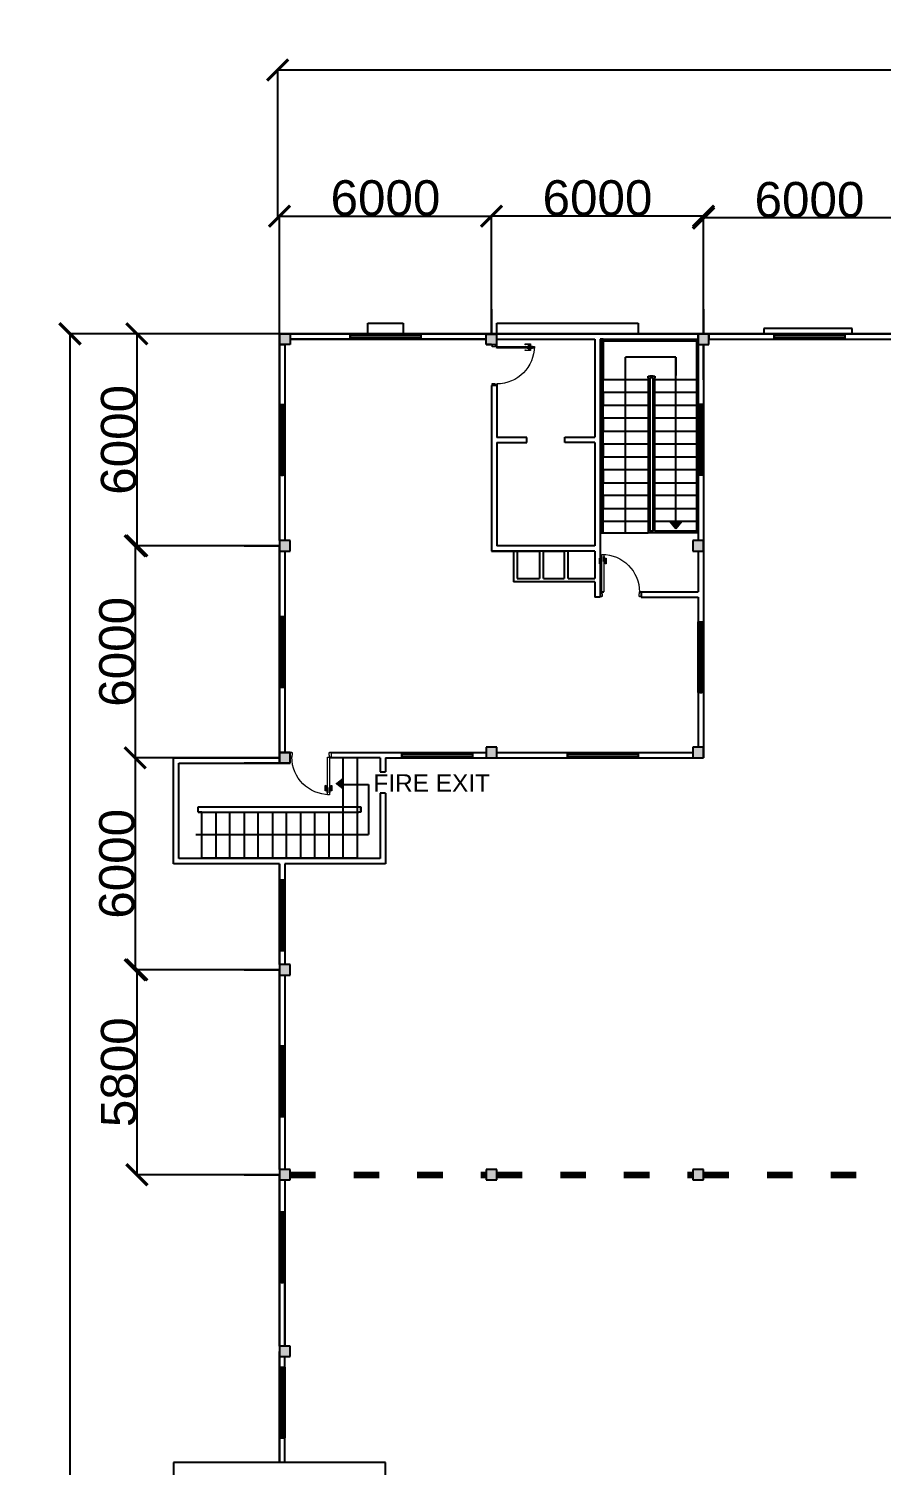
# Model space of a CAD drawing. Header units: millimetres. Extents: x 3339 to 2017737, y 4955 to 2748989.
# Drawn here: x 987445 to 1011573, y 1700437 to 1741099 of the extents above; entities that cross this region are included whole.
import ezdxf

# ---------------------------------------------------------------- set-up
doc = ezdxf.new("R2010")
doc.units = ezdxf.units.MM
doc.header["$LTSCALE"] = 30
doc.linetypes.add('ACAD_ISO03W100', pattern=[30, 12, -18])
doc.layers.add('A-DETL-GENF', color=92, linetype='Continuous', lineweight=13)
doc.layers.add('A-DOOR', color=31, linetype='Continuous', lineweight=13)
doc.styles.get("Standard").update_dxf_attribs({"font": 'arial.ttf'})
doc.dimstyles.new('ISO-25', dxfattribs={"dimtxt": 1000, "dimasz": 600, "dimexe": 1.25, "dimexo": 0.625, "dimtad": 1, "dimtxsty": 'Standard', "dimblk": 'ARCHTICK', "dimcen": 2.5, "dimclrd": 4, "dimadec": 0, "dimazin": 0, "dimtfac": 1, "dimtmove": 0, "dimatfit": 3, "dimfxl": 1, "dimarcsym": 0})

# ---------------------------------------------------------------- blocks, each defined once
blk = doc.blocks.new('_ArchTick')
at = {"color": 0, "linetype": 'ByBlock', "const_width": 0.15}
blk.add_lwpolyline([(-0.5, -0.5), (0.5, 0.5)], dxfattribs=at)
blk = doc.blocks.new('*D247')
at = {"color": 0, "lineweight": -2, "transparency": 16777216}
for p, q in [((994541, 1732462), (988611, 1732462)), ((994541, 1662662), (988611, 1662662))]:
    blk.add_line(p, q, dxfattribs=at)
at = {"color": 4, "lineweight": -2, "transparency": 16777216}
blk.add_line((988612, 1732462), (988612, 1662662), dxfattribs=at)
at = {"layer": 'Defpoints', "color": 0, "transparency": 16777216}
for p in [(994541, 1732462), (988612, 1662662), (994541, 1662662)]:
    blk.add_point(p, dxfattribs=at)
at = {"color": 4, "lineweight": -2, "transparency": 16777216, "xscale": 600, "yscale": 600, "zscale": 600}
for p, rotation in [((988612, 1732462), 90), ((988612, 1662662), 270)]:
    blk.add_blockref('_ArchTick', p, dxfattribs=dict(at, rotation=rotation))
at = {"color": 0, "transparency": 16777216, "insert": (988101, 1697562), "char_height": 1000, "attachment_point": 5, "rotation": 90}
blk.add_mtext('69800', dxfattribs=at)
blk = doc.blocks.new('*D248')
at = {"color": 0, "lineweight": -2, "transparency": 16777216}
for p, q in [((993541, 1714462), (990504, 1714462)), ((993541, 1708662), (990504, 1708662))]:
    blk.add_line(p, q, dxfattribs=at)
at = {"color": 4, "lineweight": -2, "transparency": 16777216}
blk.add_line((990505, 1714462), (990505, 1708662), dxfattribs=at)
at = {"layer": 'Defpoints', "color": 0, "transparency": 16777216}
for p in [(993541, 1714462), (990505, 1708662), (993541, 1708662)]:
    blk.add_point(p, dxfattribs=at)
at = {"color": 4, "lineweight": -2, "transparency": 16777216, "xscale": 600, "yscale": 600, "zscale": 600}
for p, rotation in [((990505, 1714462), 90), ((990505, 1708662), 270)]:
    blk.add_blockref('_ArchTick', p, dxfattribs=dict(at, rotation=rotation))
at = {"color": 0, "transparency": 16777216, "insert": (989994, 1711562), "char_height": 1000, "attachment_point": 5, "rotation": 90}
blk.add_mtext('5800', dxfattribs=at)
blk = doc.blocks.new('*D249')
at = {"color": 0, "lineweight": -2, "transparency": 16777216}
for p, q in [((994541, 1720462), (990454, 1720462)), ((994541, 1714462), (990454, 1714462))]:
    blk.add_line(p, q, dxfattribs=at)
at = {"color": 4, "lineweight": -2, "transparency": 16777216}
blk.add_line((990455, 1720462), (990455, 1714462), dxfattribs=at)
at = {"layer": 'Defpoints', "color": 0, "transparency": 16777216}
for p in [(994541, 1720462), (990455, 1714462), (994541, 1714462)]:
    blk.add_point(p, dxfattribs=at)
at = {"color": 4, "lineweight": -2, "transparency": 16777216, "xscale": 600, "yscale": 600, "zscale": 600}
for p, rotation in [((990455, 1720462), 90), ((990455, 1714462), 270)]:
    blk.add_blockref('_ArchTick', p, dxfattribs=dict(at, rotation=rotation))
at = {"color": 0, "transparency": 16777216, "insert": (989944, 1717462), "char_height": 1000, "attachment_point": 5, "rotation": 90}
blk.add_mtext('6000', dxfattribs=at)
blk = doc.blocks.new('*D250')
at = {"color": 0, "lineweight": -2, "transparency": 16777216}
for p, q in [((993541, 1726462), (990454, 1726462)), ((993541, 1720462), (990454, 1720462))]:
    blk.add_line(p, q, dxfattribs=at)
at = {"color": 4, "lineweight": -2, "transparency": 16777216}
blk.add_line((990455, 1726462), (990455, 1720462), dxfattribs=at)
at = {"layer": 'Defpoints', "color": 0, "transparency": 16777216}
for p in [(993541, 1726462), (990455, 1720462), (993541, 1720462)]:
    blk.add_point(p, dxfattribs=at)
at = {"color": 4, "lineweight": -2, "transparency": 16777216, "xscale": 600, "yscale": 600, "zscale": 600}
for p, rotation in [((990455, 1726462), 90), ((990455, 1720462), 270)]:
    blk.add_blockref('_ArchTick', p, dxfattribs=dict(at, rotation=rotation))
at = {"color": 0, "transparency": 16777216, "insert": (989944, 1723462), "char_height": 1000, "attachment_point": 5, "rotation": 90}
blk.add_mtext('6000', dxfattribs=at)
blk = doc.blocks.new('*D251')
at = {"color": 0, "lineweight": -2, "transparency": 16777216}
for p, q in [((994541, 1732462), (990504, 1732462)), ((994541, 1726462), (990504, 1726462))]:
    blk.add_line(p, q, dxfattribs=at)
at = {"color": 4, "lineweight": -2, "transparency": 16777216}
blk.add_line((990505, 1732462), (990505, 1726462), dxfattribs=at)
at = {"layer": 'Defpoints', "color": 0, "transparency": 16777216}
for p in [(994541, 1732462), (990505, 1726462), (994541, 1726462)]:
    blk.add_point(p, dxfattribs=at)
at = {"color": 4, "lineweight": -2, "transparency": 16777216, "xscale": 600, "yscale": 600, "zscale": 600}
for p, rotation in [((990505, 1732462), 90), ((990505, 1726462), 270)]:
    blk.add_blockref('_ArchTick', p, dxfattribs=dict(at, rotation=rotation))
at = {"color": 0, "transparency": 16777216, "insert": (989994, 1729462), "char_height": 1000, "attachment_point": 5, "rotation": 90}
blk.add_mtext('6000', dxfattribs=at)
blk = doc.blocks.new('*D252')
at = {"color": 0, "lineweight": -2, "transparency": 16777216}
for p, q in [((994541, 1732463), (994541, 1735794)), ((1000541, 1732463), (1000541, 1735794))]:
    blk.add_line(p, q, dxfattribs=at)
at = {"color": 4, "lineweight": -2, "transparency": 16777216}
blk.add_line((994541, 1735793), (1000541, 1735793), dxfattribs=at)
at = {"layer": 'Defpoints', "color": 0, "transparency": 16777216}
for p in [(1000541, 1735793), (994541, 1732462), (1000541, 1732462)]:
    blk.add_point(p, dxfattribs=at)
at = {"color": 4, "lineweight": -2, "transparency": 16777216, "xscale": 600, "yscale": 600, "zscale": 600, "rotation": 180}
blk.add_blockref('_ArchTick', (994541, 1735793), dxfattribs=at)
at = {"color": 4, "lineweight": -2, "transparency": 16777216, "xscale": 600, "yscale": 600, "zscale": 600}
blk.add_blockref('_ArchTick', (1000541, 1735793), dxfattribs=at)
at = {"color": 0, "transparency": 16777216, "insert": (997541, 1736304), "char_height": 1000, "attachment_point": 5}
blk.add_mtext('6000', dxfattribs=at)
blk = doc.blocks.new('*D253')
at = {"color": 0, "lineweight": -2, "transparency": 16777216}
for p, q in [((1000541, 1733159), (1000541, 1735794)), ((1006541, 1733159), (1006541, 1735794))]:
    blk.add_line(p, q, dxfattribs=at)
at = {"color": 4, "lineweight": -2, "transparency": 16777216}
blk.add_line((1006541, 1735793), (1000541, 1735793), dxfattribs=at)
at = {"layer": 'Defpoints', "color": 0, "transparency": 16777216}
for p in [(1000541, 1735793), (1000541, 1733158), (1006541, 1733158)]:
    blk.add_point(p, dxfattribs=at)
at = {"color": 4, "lineweight": -2, "transparency": 16777216, "xscale": 600, "yscale": 600, "zscale": 600, "rotation": 180}
blk.add_blockref('_ArchTick', (1000541, 1735793), dxfattribs=at)
at = {"color": 4, "lineweight": -2, "transparency": 16777216, "xscale": 600, "yscale": 600, "zscale": 600}
blk.add_blockref('_ArchTick', (1006541, 1735793), dxfattribs=at)
at = {"color": 0, "transparency": 16777216, "insert": (1003541, 1736304), "char_height": 1000, "attachment_point": 5}
blk.add_mtext('6000', dxfattribs=at)
blk = doc.blocks.new('*D254')
at = {"color": 0, "lineweight": -2, "transparency": 16777216}
for p, q in [((1006541, 1733159), (1006541, 1735744)), ((1012541, 1733159), (1012541, 1735744))]:
    blk.add_line(p, q, dxfattribs=at)
at = {"color": 4, "lineweight": -2, "transparency": 16777216}
blk.add_line((1012541, 1735743), (1006541, 1735743), dxfattribs=at)
at = {"layer": 'Defpoints', "color": 0, "transparency": 16777216}
for p in [(1006541, 1735743), (1006541, 1733158), (1012541, 1733158)]:
    blk.add_point(p, dxfattribs=at)
at = {"color": 4, "lineweight": -2, "transparency": 16777216, "xscale": 600, "yscale": 600, "zscale": 600, "rotation": 180}
blk.add_blockref('_ArchTick', (1006541, 1735743), dxfattribs=at)
at = {"color": 4, "lineweight": -2, "transparency": 16777216, "xscale": 600, "yscale": 600, "zscale": 600}
blk.add_blockref('_ArchTick', (1012541, 1735743), dxfattribs=at)
at = {"color": 0, "transparency": 16777216, "insert": (1009541, 1736254), "char_height": 1000, "attachment_point": 5}
blk.add_mtext('6000', dxfattribs=at)
blk = doc.blocks.new('*D232')
at = {"color": 0, "lineweight": -2, "transparency": 16777216}
for p, q in [((994491, 1735743), (994491, 1739933)), ((1038491, 1735694), (1038491, 1739933))]:
    blk.add_line(p, q, dxfattribs=at)
at = {"color": 4, "lineweight": -2, "transparency": 16777216}
blk.add_line((994491, 1739932), (1038491, 1739932), dxfattribs=at)
at = {"layer": 'Defpoints', "color": 0, "transparency": 16777216}
for p in [(1038491, 1739932), (994491, 1735743), (1038491, 1735694)]:
    blk.add_point(p, dxfattribs=at)
at = {"color": 4, "lineweight": -2, "transparency": 16777216, "xscale": 600, "yscale": 600, "zscale": 600, "rotation": 180}
blk.add_blockref('_ArchTick', (994491, 1739932), dxfattribs=at)
at = {"color": 4, "lineweight": -2, "transparency": 16777216, "xscale": 600, "yscale": 600, "zscale": 600}
blk.add_blockref('_ArchTick', (1038491, 1739932), dxfattribs=at)
at = {"color": 0, "transparency": 16777216, "insert": (1016491, 1740443), "char_height": 1000, "attachment_point": 5}
blk.add_mtext('44000', dxfattribs=at)
blk = doc.blocks.new('D4')
at = {"layer": 'A-DETL-GENF'}
for p, q in [((-1072, -29), (-1072, -112)), ((-1052, -29), (-1072, -29)), ((-1060, -41), (-1072, -30)), ((-1072, -112), (-1060, -112)), ((-1059, -112), (-1072, -112)), ((-1072, -112), (-1072, -150)), ((-1072, -150), (-1059, -150)), ((-1060, -112), (-1060, -41)), ((-1060, -41), (-1052, -41)), ((-1059, -150), (-1059, -112)), ((-1059, -115), (-1059, -147)), ((-1027, -115), (-1059, -115)), ((-1059, -147), (-1027, -147)), ((-1052, -41), (-1052, -29)), ((-1021, -74), (-1027, -80)), ((-1027, -80), (-1027, -182)), ((-1027, -147), (-1027, -115)), ((-1027, -182), (-1021, -188)), ((-1021, -188), (-1021, -74)), ((-974, -80), (-981, -74)), ((-981, -74), (-981, -188)), ((-981, -188), (-974, -182)), ((-974, -182), (-974, -80)), ((-943, -115), (-974, -115)), ((-974, -115), (-974, -147)), ((-974, -147), (-943, -147)), ((-930, -29), (-949, -29)), ((-949, -29), (-949, -41)), ((-949, -41), (-941, -41)), ((-943, -112), (-943, -150)), ((-930, -112), (-943, -112)), ((-943, -147), (-943, -115)), ((-943, -150), (-930, -150)), ((-941, -41), (-930, -30)), ((-941, -41), (-941, -112)), ((-941, -112), (-930, -112)), ((-930, -112), (-930, -29)), ((-930, -150), (-930, -112))]:
    blk.add_line(p, q, dxfattribs=at)
at = {"layer": 'A-DOOR', "lineweight": 18}
for p, q in [((-1059, 683), (-1024, 683)), ((-1014, 683), (-1059, 683)), ((-1059, 683), (-1059, 583)), ((-1024, 583), (-1024, 626)), ((-1024, 626), (-1014, 626)), ((-1014, 626), (-1014, 683)), ((-169, 683), (-214, 683)), ((-214, 683), (-214, 626)), ((-214, 626), (-204, 626)), ((-204, 683), (-169, 683)), ((-204, 626), (-204, 583)), ((-169, 583), (-169, 683)), ((-1059, 583), (-1024, 583)), ((-981, 583), (-1021, 583)), ((-1021, 583), (-1021, -231)), ((-981, -231), (-981, 583)), ((-204, 583), (-169, 583)), ((-1021, -231), (-981, -231))]:
    blk.add_line(p, q, dxfattribs=at)
at = {"layer": 'A-DOOR'}
blk.add_arc((-1021, 583), 814, 270, 0, dxfattribs=at)

msp = doc.modelspace()

# ---------------------------------------------------------------- hatches: boundary and pattern name
at = {"true_color": 0xf8d731}
h = msp.add_hatch(color=40, dxfattribs=at)
h.dxf.hatch_style = 1
h.paths.add_polyline_path([(994841.166, 1732462.224), (994541.166, 1732462.224), (994541.166, 1732162.224), (994841.166, 1732162.224)])
h.paths.add_polyline_path([(994841.166, 1726612.224), (994541.166, 1726612.224), (994541.166, 1726462.224), (994541.166, 1726312.224), (994841.166, 1726312.224)])
h.paths.add_polyline_path([(1000691.166, 1732458.129), (1000391.166, 1732458.129), (1000391.166, 1732158.129), (1000541.166, 1732158.129), (1000691.166, 1732158.129)])
h.paths.add_polyline_path([(1006691.166, 1732462.224), (1006541.166, 1732462.224), (1006391.166, 1732462.224), (1006391.166, 1732312.224), (1006391.166, 1732162.224), (1006691.166, 1732162.224)])
h.paths.add_polyline_path([(1006541.166, 1726612.224), (1006391.166, 1726612.224), (1006241.166, 1726612.224), (1006241.166, 1726312.224), (1006391.166, 1726312.224), (1006541.166, 1726312.224)])
h.paths.add_polyline_path([(1006541.166, 1720762.224), (1006391.166, 1720762.224), (1006241.166, 1720762.224), (1006241.166, 1720612.224), (1006241.166, 1720462.224), (1006541.166, 1720462.224)])
h.paths.add_polyline_path([(1000691.166, 1720762.224), (1000541.166, 1720762.224), (1000391.166, 1720762.224), (1000391.166, 1720612.224), (1000391.166, 1720462.224), (1000691.166, 1720462.224)])
h.paths.add_polyline_path([(994841.166, 1720612.224), (994541.166, 1720612.224), (994541.166, 1720462.224), (994541.166, 1720312.224), (994841.166, 1720312.224)])
at = {"true_color": 0xcd2027}
h = msp.add_hatch(color=242, dxfattribs=at)
h.dxf.hatch_style = 1
h.paths.add_polyline_path([(1005754.117, 1726987.522), (1005754.117, 1726938.95), (1005924.117, 1727152.665), (1005754.117, 1727152.665)])
h.paths.add_polyline_path([(1005754.117, 1726938.95), (1005754.117, 1726987.522), (1005754.117, 1727152.665), (1005584.117, 1727152.665)])
h = msp.add_hatch(color=242, dxfattribs=at)
h.dxf.hatch_style = 1
h.paths.add_polyline_path([(996169.875, 1719731.097), (996121.303, 1719731.097), (996335.018, 1719901.097), (996335.018, 1719731.097)])
h.paths.add_polyline_path([(996121.303, 1719731.097), (996169.875, 1719731.097), (996335.018, 1719731.097), (996335.018, 1719561.097)])
at = {"true_color": 0xf8d731}
h = msp.add_hatch(color=40, dxfattribs=at)
h.dxf.hatch_style = 1
h.paths.add_polyline_path([(994841.166, 1714612.224), (994541.166, 1714612.224), (994541.166, 1714462.224), (994541.166, 1714312.224), (994841.166, 1714312.224)])
h.paths.add_polyline_path([(994841.166, 1708812.224), (994541.166, 1708812.224), (994541.166, 1708662.224), (994541.166, 1708512.224), (994841.166, 1708512.224)])
h.paths.add_polyline_path([(994841.166, 1703812.224), (994541.166, 1703812.224), (994541.166, 1703662.224), (994541.166, 1703512.224), (994841.166, 1703512.224)])
h = msp.add_hatch(color=40, dxfattribs=at)
h.dxf.hatch_style = 1
h.paths.add_polyline_path([(1000691.166, 1708812.224), (1000541.166, 1708812.224), (1000391.166, 1708812.224), (1000391.166, 1708662.224), (1000391.166, 1708512.224), (1000691.166, 1708512.224)])
h.paths.add_polyline_path([(1006541.166, 1708812.224), (1006391.166, 1708812.224), (1006241.166, 1708812.224), (1006241.166, 1708662.224), (1006241.166, 1708512.224), (1006541.166, 1708512.224)])
h.paths.add_polyline_path([(1012691.166, 1708812.224), (1012541.166, 1708812.224), (1012391.166, 1708812.224), (1012391.166, 1708662.224), (1012391.166, 1708512.224), (1012691.166, 1708512.224)])
h.paths.add_polyline_path([(1018691.166, 1708812.224), (1018541.166, 1708812.224), (1018391.166, 1708812.224), (1018391.166, 1708662.224), (1018391.166, 1708512.224), (1018691.166, 1708512.224)])
h.paths.add_polyline_path([(1024691.166, 1708812.224), (1024541.166, 1708812.224), (1024391.166, 1708812.224), (1024391.166, 1708662.224), (1024391.166, 1708512.224), (1024691.166, 1708512.224)])
h.paths.add_polyline_path([(1031691.166, 1708812.224), (1031541.166, 1708812.224), (1031391.166, 1708812.224), (1031391.166, 1708662.224), (1031391.166, 1708512.224), (1031691.166, 1708512.224)])

# ---------------------------------------------------------------- linework, layer by layer
for p, q in [((1000541.166, 1732458.129), (1000541.166, 1733158.129)), ((1000541.166, 1733158.129), (1000541.166, 1732458.129)), ((1006541.166, 1732462.224), (1006541.166, 1733158.129)), ((1006541.166, 1733158.129), (1006541.166, 1732462.224)), ((997041.166, 1732462.224), (997041.166, 1732762.224)), ((997041.166, 1732762.224), (998041.166, 1732762.224)), ((998041.166, 1732762.224), (998041.166, 1732462.224)), ((1000691.166, 1732462.224), (1000691.166, 1732762.224)), ((1000691.166, 1732762.224), (1004691.166, 1732762.224)), ((1004691.166, 1732762.224), (1004691.166, 1732462.224)), ((1010749.603, 1732612.153), (1008249.603, 1732612.153)), ((1008249.603, 1732612.153), (1008249.603, 1732462.153)), ((1010749.603, 1732462.153), (1010749.603, 1732612.153)), ((994541.166, 1732462.224), (994541.166, 1720312.224)), ((1038541.166, 1732462.224), (994541.166, 1732462.224)), ((994541.166, 1732462.224), (994541.166, 1726462.224)), ((994541.166, 1726612.224), (994541.166, 1732462.224)), ((994541.166, 1732462.224), (994841.166, 1732462.224)), ((994541.166, 1732462.224), (1038541.166, 1732462.224)), ((994541.166, 1732462.224), (994541.166, 1730462.224)), ((994541.166, 1732462.224), (996541.166, 1732462.224)), ((994541.166, 1732462.224), (997041.166, 1732462.224)), ((994841.166, 1732462.224), (994841.166, 1732162.224)), ((1000391.166, 1732312.224), (994841.166, 1732312.224)), ((994841.166, 1732312.224), (1000391.166, 1732312.224)), ((996541.166, 1732462.224), (996541.166, 1732312.224)), ((998041.166, 1732462.224), (997041.166, 1732462.224)), ((1000391.166, 1732158.129), (1000391.166, 1732458.129)), ((1000391.166, 1732458.129), (1000691.166, 1732458.129)), ((1000541.166, 1732462.224), (1003616.166, 1732462.224)), ((1000691.166, 1732056.276), (1000691.166, 1732462.224)), ((1000691.166, 1732312.224), (1003466.166, 1732312.224)), ((1003466.166, 1732308.129), (1003466.166, 1732312.224)), ((1003466.166, 1732308.129), (1003466.166, 1729537.224)), ((1003616.166, 1732312.224), (1006391.166, 1732312.224)), ((1003616.166, 1732312.224), (1003616.166, 1729462.224)), ((1003666.166, 1732312.224), (1003616.166, 1732312.224)), ((1003616.166, 1732308.129), (1003616.166, 1725158.129)), ((1003616.166, 1732308.129), (1003616.166, 1725158.129)), ((1006391.166, 1731158.129), (1006391.166, 1732462.224)), ((1006391.166, 1732462.224), (1006391.166, 1732162.224)), ((1006691.166, 1732462.224), (1006391.166, 1732462.224)), ((1006391.166, 1732462.224), (1006391.166, 1732312.224)), ((1006391.166, 1732158.129), (1006391.166, 1732312.224)), ((1006691.166, 1732462.224), (1006541.166, 1732462.224)), ((1006691.166, 1732162.224), (1006691.166, 1732462.224)), ((1006691.166, 1732312.224), (1006691.166, 1732462.224)), ((1006691.166, 1732462.224), (1006691.166, 1732312.224)), ((1006691.166, 1732462.224), (1008541.166, 1732462.224)), ((1006691.166, 1732312.224), (1012391.166, 1732312.224)), ((1008249.603, 1732462.153), (1010749.603, 1732462.153)), ((1008249.603, 1732462.153), (1008249.603, 1732462.153)), ((1008541.166, 1732462.224), (1008541.166, 1732312.224)), ((994841.166, 1732162.224), (994541.166, 1732162.224)), ((994541.166, 1732158.129), (994691.166, 1732158.129)), ((994541.166, 1732158.129), (994691.166, 1732158.129)), ((994691.166, 1732162.224), (994691.166, 1726612.224)), ((1000391.166, 1732158.129), (1000691.166, 1732158.129)), ((1000391.166, 1732158.129), (1000541.166, 1732158.129)), ((1000541.166, 1732158.129), (1000391.166, 1732158.129)), ((1000541.166, 1732158.129), (1000391.166, 1732158.129)), ((1000541.166, 1732158.129), (1000691.166, 1732158.129)), ((1006391.166, 1732162.224), (1006691.166, 1732162.224)), ((1006541.166, 1731158.129), (1006541.166, 1732162.224)), ((1006541.166, 1732162.224), (1006541.166, 1732158.129)), ((1006541.166, 1732162.224), (1006541.166, 1726462.224)), ((1006541.166, 1732162.224), (1006541.166, 1730462.224)), ((1006541.166, 1732158.129), (1006541.166, 1731158.129)), ((1000541.166, 1730995.97), (1000541.166, 1726312.224)), ((1000541.166, 1730995.97), (1000541.166, 1729458.129)), ((1000691.166, 1730995.97), (1000541.166, 1730995.97)), ((1000691.166, 1731045.59), (1000691.166, 1729533.129)), ((1006391.166, 1731158.129), (1006391.166, 1726612.224)), ((1006541.166, 1731158.129), (1006541.166, 1720462.224)), ((994541.166, 1730462.224), (994691.166, 1730462.224)), ((1006541.166, 1730462.224), (1006391.166, 1730462.224)), ((1000541.166, 1729533.129), (1000541.166, 1729383.129)), ((1001541.166, 1729533.129), (1000691.166, 1729533.129)), ((1000691.166, 1729383.129), (1000691.166, 1726462.224)), ((1000691.166, 1729383.129), (1001541.166, 1729383.129)), ((1001541.166, 1729458.129), (1001541.166, 1729533.129)), ((1001541.166, 1729383.129), (1001541.166, 1729533.129)), ((1002616.166, 1729462.224), (1002616.166, 1729537.224)), ((1002616.166, 1729537.224), (1003466.166, 1729537.224)), ((1002616.166, 1729387.224), (1002616.166, 1729537.224)), ((1003466.166, 1729387.224), (1002616.166, 1729387.224)), ((1003466.166, 1729387.224), (1003466.166, 1726462.224)), ((1003616.166, 1729537.224), (1003616.166, 1729387.224)), ((994841.166, 1726612.224), (994541.166, 1726612.224)), ((994841.166, 1726312.224), (994841.166, 1726612.224)), ((1006241.166, 1726612.224), (1006241.166, 1726312.224)), ((1006541.166, 1726612.224), (1006241.166, 1726612.224)), ((1006241.166, 1726612.224), (1006241.166, 1726462.224)), ((1006541.166, 1726612.224), (1006391.166, 1726612.224)), ((1006541.166, 1726312.224), (1006541.166, 1726612.224)), ((1006541.166, 1726462.224), (1006541.166, 1726612.224)), ((994541.166, 1726462.224), (993541.166, 1726462.224)), ((993541.166, 1726462.224), (994541.166, 1726462.224)), ((994541.166, 1726462.224), (994541.166, 1720462.224)), ((994541.166, 1720312.224), (994541.166, 1726462.224)), ((994541.166, 1726462.224), (994541.166, 1726312.224)), ((994541.166, 1726312.224), (994841.166, 1726312.224)), ((994691.166, 1726312.224), (994691.166, 1720612.224)), ((1003466.166, 1726312.224), (1000541.166, 1726312.224)), ((1000541.166, 1726312.224), (1001271.166, 1726312.224)), ((1003466.166, 1726462.224), (1000691.166, 1726462.224)), ((1001271.166, 1726312.224), (1001161.166, 1726312.224)), ((1001161.166, 1726312.224), (1001161.166, 1725442.153)), ((1001271.166, 1726312.224), (1001271.166, 1725542.224)), ((1001271.166, 1726312.224), (1001901.166, 1726312.224)), ((1001901.166, 1726312.224), (1001901.166, 1725542.224)), ((1002011.166, 1725542.224), (1002011.166, 1726312.224)), ((1002011.166, 1726312.224), (1002601.166, 1726312.224)), ((1002601.166, 1726312.224), (1002601.166, 1725542.224)), ((1002711.166, 1725542.224), (1002711.166, 1726312.224)), ((1003466.166, 1726312.224), (1003466.166, 1725542.224)), ((1006241.166, 1726312.224), (1006541.166, 1726312.224)), ((1006391.166, 1726312.224), (1006391.166, 1725158.129)), ((1006391.166, 1726312.224), (1006391.166, 1725158.129)), ((1001191.166, 1725442.224), (1001161.166, 1725442.153)), ((1003466.166, 1725442.224), (1001191.166, 1725442.224)), ((1001271.166, 1725542.224), (1001901.166, 1725542.224)), ((1002011.166, 1725542.224), (1002601.166, 1725542.224)), ((1002711.166, 1725542.224), (1003461.166, 1725542.224)), ((1003461.166, 1725542.224), (1003466.166, 1725542.224)), ((1003466.166, 1725442.224), (1003466.166, 1725008.129)), ((1003616.166, 1725008.129), (1003466.166, 1725008.129)), ((1003616.166, 1725158.129), (1003718.018, 1725158.129)), ((1003616.166, 1725158.129), (1003666.166, 1725158.129)), ((1003616.166, 1725158.129), (1003616.166, 1725008.129)), ((1004728.704, 1725158.129), (1006391.166, 1725158.129)), ((1004778.325, 1725158.129), (1004778.325, 1725008.129)), ((1004778.325, 1725008.129), (1006391.166, 1725008.129)), ((1006391.166, 1725008.129), (1006391.166, 1720762.224)), ((1006391.166, 1725008.129), (1006391.166, 1724312.224)), ((1006391.166, 1724312.224), (1006541.166, 1724312.224)), ((994541.166, 1720462.224), (994541.166, 1722462.224)), ((994541.166, 1722462.224), (994691.166, 1722462.224)), ((991541.166, 1717462.224), (991541.166, 1720462.224)), ((991541.166, 1720462.224), (993541.166, 1720462.224)), ((993541.166, 1720462.224), (994541.166, 1720462.224)), ((994541.166, 1720462.224), (993541.166, 1720462.224)), ((994841.166, 1720612.224), (994541.166, 1720612.224)), ((994841.166, 1720612.224), (994541.166, 1720612.224)), ((994541.166, 1720612.224), (994541.166, 1720312.224)), ((994541.166, 1720612.224), (994841.166, 1720612.224)), ((994541.166, 1720462.224), (994541.166, 1720312.224)), ((994541.166, 1720312.224), (994541.166, 1720462.224)), ((994541.166, 1720462.224), (994541.166, 1720312.224)), ((994841.166, 1720312.224), (994841.166, 1720612.224)), ((997391.166, 1720462.224), (995957.622, 1720462.224)), ((996003.325, 1720612.224), (997391.166, 1720612.224)), ((997391.166, 1720612.224), (1000391.166, 1720612.224)), ((997391.166, 1720612.224), (1000391.166, 1720612.224)), ((997391.166, 1720462.224), (997391.166, 1720062.224)), ((997391.166, 1720462.224), (997391.166, 1720062.224)), ((997541.166, 1720462.224), (1006541.166, 1720462.224)), ((997541.166, 1720462.224), (997541.166, 1720062.224)), ((997541.166, 1720462.224), (998001.166, 1720462.224)), ((998001.166, 1720462.224), (998001.166, 1720612.224)), ((1000391.166, 1720762.224), (1000391.166, 1720462.224)), ((1000691.166, 1720762.224), (1000391.166, 1720762.224)), ((1000391.166, 1720762.224), (1000391.166, 1720612.224)), ((1000391.166, 1720462.224), (1000691.166, 1720462.224)), ((1000691.166, 1720762.224), (1000541.166, 1720762.224)), ((1000691.166, 1720462.224), (1000691.166, 1720762.224)), ((1000691.166, 1720612.224), (1000691.166, 1720762.224)), ((1000691.166, 1720612.224), (1006241.166, 1720612.224)), ((1000691.166, 1720462.224), (1002691.166, 1720462.224)), ((1002691.166, 1720462.224), (1002691.166, 1720612.224)), ((1006241.166, 1720762.224), (1006241.166, 1720462.224)), ((1006541.166, 1720762.224), (1006241.166, 1720762.224)), ((1006241.166, 1720762.224), (1006241.166, 1720612.224)), ((1006241.166, 1720462.224), (1006541.166, 1720462.224)), ((1006541.166, 1720762.224), (1006391.166, 1720762.224)), ((1006541.166, 1720462.224), (1006541.166, 1720762.224)), ((1006541.166, 1720612.224), (1006541.166, 1720762.224)), ((991691.166, 1717612.224), (991691.166, 1720312.224)), ((991691.166, 1720312.224), (993541.166, 1720312.224)), ((994841.166, 1720312.224), (993541.166, 1720312.224)), ((993541.166, 1720312.224), (994541.166, 1720312.224)), ((994541.166, 1720312.224), (994841.166, 1720312.224)), ((997391.166, 1720062.224), (997541.166, 1720062.224)), ((997391.166, 1719462.224), (997391.166, 1717612.224)), ((997541.166, 1719462.224), (997391.166, 1719462.224)), ((997541.166, 1719462.224), (997541.166, 1717462.224)), ((997391.166, 1717612.224), (991691.166, 1717612.224)), ((994541.166, 1717462.224), (991541.166, 1717462.224)), ((994541.166, 1717462.224), (994541.166, 1700512.224)), ((994541.166, 1717462.224), (994541.166, 1714462.224)), ((994541.166, 1714612.224), (994541.166, 1717462.224)), ((994691.166, 1717462.224), (994691.166, 1714612.224)), ((997541.166, 1717462.224), (994691.166, 1717462.224)), ((994541.166, 1714612.224), (994541.166, 1715012.224)), ((994541.166, 1715012.224), (994691.166, 1715012.224)), ((994541.166, 1714462.224), (993541.166, 1714462.224)), ((993541.166, 1714462.224), (994541.166, 1714462.224)), ((994841.166, 1714612.224), (994541.166, 1714612.224)), ((994541.166, 1714462.224), (994541.166, 1708662.224)), ((994541.166, 1708812.224), (994541.166, 1714462.224)), ((994541.166, 1714462.224), (994541.166, 1714312.224)), ((994541.166, 1714312.224), (994841.166, 1714312.224)), ((994691.166, 1714312.224), (994691.166, 1708812.224)), ((994841.166, 1714312.224), (994841.166, 1714612.224)), ((994541.166, 1708812.224), (994541.166, 1710312.224)), ((994541.166, 1710312.224), (994691.166, 1710312.224)), ((994541.166, 1708662.224), (993541.166, 1708662.224)), ((993541.166, 1708662.224), (994541.166, 1708662.224)), ((994841.166, 1708812.224), (994541.166, 1708812.224)), ((994541.166, 1708662.224), (994541.166, 1703662.224)), ((994541.166, 1703812.224), (994541.166, 1708662.224)), ((994541.166, 1708662.224), (994541.166, 1708512.224)), ((994841.166, 1708512.224), (994841.166, 1708812.224)), ((1000391.166, 1708812.224), (1000391.166, 1708512.224)), ((1000691.166, 1708812.224), (1000391.166, 1708812.224)), ((1000391.166, 1708812.224), (1000391.166, 1708662.224)), ((1000691.166, 1708812.224), (1000541.166, 1708812.224)), ((1000691.166, 1708512.224), (1000691.166, 1708812.224)), ((1000691.166, 1708662.224), (1000691.166, 1708812.224)), ((1006241.166, 1708812.224), (1006241.166, 1708512.224)), ((1006541.166, 1708812.224), (1006241.166, 1708812.224)), ((1006241.166, 1708812.224), (1006241.166, 1708662.224)), ((1006541.166, 1708812.224), (1006391.166, 1708812.224)), ((1006541.166, 1708512.224), (1006541.166, 1708812.224)), ((1006541.166, 1708662.224), (1006541.166, 1708812.224)), ((994541.166, 1708512.224), (994841.166, 1708512.224)), ((994691.166, 1708512.224), (994691.166, 1703812.224)), ((1000391.166, 1708512.224), (1000691.166, 1708512.224)), ((1006241.166, 1708512.224), (1006541.166, 1708512.224)), ((994541.166, 1703812.224), (994541.166, 1705812.224)), ((994691.166, 1705612.224), (994541.166, 1705612.224)), ((994691.166, 1703812.224), (994691.166, 1705612.224)), ((994841.166, 1703812.224), (994541.166, 1703812.224)), ((994841.166, 1703512.224), (994841.166, 1703812.224)), ((994541.166, 1703662.224), (994541.166, 1700512.224)), ((994541.166, 1700512.224), (994541.166, 1703662.224)), ((994541.166, 1700512.224), (994541.166, 1703662.224)), ((994541.166, 1703662.224), (994541.166, 1703512.224)), ((994541.166, 1703512.224), (994841.166, 1703512.224)), ((994691.166, 1700512.224), (994691.166, 1703512.224)), ((994541.166, 1700512.224), (994541.166, 1701212.224)), ((994541.166, 1701212.224), (994691.166, 1701212.224)), ((997541.166, 1700512.224), (991541.166, 1700512.224)), ((991541.166, 1700512.224), (991541.166, 1697512.224)), ((997541.166, 1697662.224), (997541.166, 1700512.224))]:
    msp.add_line(p, q)
at = {"color": 9, "true_color": 0xafd9aa}
for p, q in [((996541.166, 1732312.224), (996541.166, 1732462.224)), ((996541.166, 1732462.224), (998541.166, 1732462.224)), ((998541.166, 1732412.224), (996541.166, 1732412.224)), ((996541.166, 1732412.224), (996541.166, 1732362.224)), ((996541.166, 1732362.224), (998541.166, 1732362.224)), ((997541.166, 1732312.224), (996541.166, 1732312.224)), ((998541.166, 1732312.224), (997541.166, 1732312.224)), ((998541.166, 1732462.224), (998541.166, 1732312.224)), ((998541.166, 1732462.224), (998541.166, 1732412.224)), ((1008541.166, 1732312.224), (1008541.166, 1732462.224)), ((1008541.166, 1732462.224), (1010541.166, 1732462.224)), ((1010541.166, 1732412.224), (1008541.166, 1732412.224)), ((1008541.166, 1732412.224), (1008541.166, 1732362.224)), ((1008541.166, 1732362.224), (1010541.166, 1732362.224)), ((1009541.166, 1732312.224), (1008541.166, 1732312.224)), ((1010541.166, 1732312.224), (1009541.166, 1732312.224)), ((1010541.166, 1732462.224), (1010541.166, 1732312.224)), ((1010541.166, 1732462.224), (1010541.166, 1732412.224)), ((994541.166, 1730462.224), (994691.166, 1730462.224)), ((994541.166, 1728462.224), (994541.166, 1730462.224)), ((994541.166, 1730462.224), (994591.166, 1730462.224)), ((994591.166, 1730462.224), (994591.166, 1728462.224)), ((994641.166, 1728462.224), (994641.166, 1730462.224)), ((994691.166, 1730462.224), (994691.166, 1729462.224)), ((1006391.166, 1730462.224), (1006541.166, 1730462.224)), ((1006391.166, 1728462.224), (1006391.166, 1730462.224)), ((1006391.166, 1730462.224), (1006441.166, 1730462.224)), ((1006441.166, 1730462.224), (1006441.166, 1728462.224)), ((1006491.166, 1728462.224), (1006491.166, 1730462.224)), ((1006541.166, 1730462.224), (1006541.166, 1729462.224)), ((994691.166, 1729462.224), (994691.166, 1728462.224)), ((1006541.166, 1729462.224), (1006541.166, 1728462.224)), ((994691.166, 1728462.224), (994541.166, 1728462.224)), ((994591.166, 1728462.224), (994641.166, 1728462.224)), ((1006541.166, 1728462.224), (1006391.166, 1728462.224)), ((994541.166, 1724462.224), (994691.166, 1724462.224)), ((994541.166, 1722462.224), (994541.166, 1724462.224)), ((994541.166, 1724462.224), (994591.166, 1724462.224)), ((994591.166, 1724462.224), (994591.166, 1722462.224)), ((994641.166, 1722462.224), (994641.166, 1724462.224)), ((994691.166, 1724462.224), (994691.166, 1723462.224)), ((1006391.166, 1724312.224), (1006541.166, 1724312.224)), ((1006391.166, 1722312.224), (1006391.166, 1724312.224)), ((1006391.166, 1724312.224), (1006441.166, 1724312.224)), ((1006441.166, 1724312.224), (1006441.166, 1722312.224)), ((1006491.166, 1722312.224), (1006491.166, 1724312.224)), ((1006541.166, 1724312.224), (1006541.166, 1723312.224)), ((994691.166, 1723462.224), (994691.166, 1722462.224)), ((1006541.166, 1723312.224), (1006541.166, 1722312.224)), ((994691.166, 1722462.224), (994541.166, 1722462.224)), ((994591.166, 1722462.224), (994641.166, 1722462.224)), ((1006541.166, 1722312.224), (1006391.166, 1722312.224)), ((1006441.166, 1722312.224), (1006491.166, 1722312.224)), ((998001.166, 1720462.224), (998001.166, 1720612.224)), ((998001.166, 1720612.224), (1000001.166, 1720612.224)), ((1000001.166, 1720562.224), (998001.166, 1720562.224)), ((998001.166, 1720562.224), (998001.166, 1720512.224)), ((998001.166, 1720512.224), (1000001.166, 1720512.224)), ((999001.166, 1720462.224), (998001.166, 1720462.224)), ((1000001.166, 1720462.224), (999001.166, 1720462.224)), ((1000001.166, 1720612.224), (1000001.166, 1720462.224)), ((1000001.166, 1720612.224), (1000001.166, 1720562.224)), ((1002691.166, 1720462.224), (1002691.166, 1720612.224)), ((1002691.166, 1720612.224), (1004691.166, 1720612.224)), ((1004691.166, 1720562.224), (1002691.166, 1720562.224)), ((1002691.166, 1720562.224), (1002691.166, 1720512.224)), ((1002691.166, 1720512.224), (1004691.166, 1720512.224)), ((1003691.166, 1720462.224), (1002691.166, 1720462.224)), ((1004691.166, 1720462.224), (1003691.166, 1720462.224)), ((1004691.166, 1720612.224), (1004691.166, 1720462.224)), ((1004691.166, 1720612.224), (1004691.166, 1720562.224)), ((994541.166, 1717012.224), (994691.166, 1717012.224)), ((994541.166, 1715012.224), (994541.166, 1717012.224)), ((994541.166, 1717012.224), (994591.166, 1717012.224)), ((994591.166, 1717012.224), (994591.166, 1715012.224)), ((994641.166, 1715012.224), (994641.166, 1717012.224)), ((994691.166, 1717012.224), (994691.166, 1716012.224)), ((994691.166, 1716012.224), (994691.166, 1715012.224)), ((994691.166, 1715012.224), (994541.166, 1715012.224)), ((994591.166, 1715012.224), (994641.166, 1715012.224)), ((994541.166, 1712312.224), (994691.166, 1712312.224)), ((994541.166, 1710312.224), (994541.166, 1712312.224)), ((994541.166, 1712312.224), (994591.166, 1712312.224)), ((994591.166, 1712312.224), (994591.166, 1710312.224)), ((994641.166, 1710312.224), (994641.166, 1712312.224)), ((994691.166, 1712312.224), (994691.166, 1711312.224)), ((994691.166, 1711312.224), (994691.166, 1710312.224)), ((994691.166, 1710312.224), (994541.166, 1710312.224)), ((994591.166, 1710312.224), (994641.166, 1710312.224)), ((994541.166, 1707612.224), (994691.166, 1707612.224)), ((994541.166, 1705612.224), (994541.166, 1707612.224)), ((994541.166, 1707612.224), (994591.166, 1707612.224)), ((994591.166, 1707612.224), (994591.166, 1705612.224)), ((994641.166, 1705612.224), (994641.166, 1707612.224)), ((994691.166, 1707612.224), (994691.166, 1706612.224)), ((994691.166, 1706612.224), (994691.166, 1705612.224)), ((994691.166, 1705612.224), (994541.166, 1705612.224)), ((994591.166, 1705612.224), (994641.166, 1705612.224)), ((994541.166, 1703212.224), (994691.166, 1703212.224)), ((994541.166, 1701212.224), (994541.166, 1703212.224)), ((994541.166, 1703212.224), (994591.166, 1703212.224)), ((994591.166, 1703212.224), (994591.166, 1701212.224)), ((994641.166, 1701212.224), (994641.166, 1703212.224)), ((994691.166, 1703212.224), (994691.166, 1702212.224)), ((994691.166, 1702212.224), (994691.166, 1701212.224)), ((994691.166, 1701212.224), (994541.166, 1701212.224)), ((994591.166, 1701212.224), (994641.166, 1701212.224))]:
    msp.add_line(p, q, dxfattribs=at)
at = {"color": 242, "true_color": 0xcd2027}
for p, q in [((1003653.645, 1732311.348), (1003653.645, 1726833.1)), ((1003699.297, 1732311.348), (1003653.645, 1732311.348)), ((1003653.645, 1732311.348), (1003653.645, 1726833.1)), ((1003653.645, 1732311.348), (1006392.769, 1732311.348)), ((1003653.645, 1732265.696), (1006392.769, 1732265.696)), ((1003699.297, 1726833.1), (1003699.297, 1732311.348)), ((1003699.297, 1732265.696), (1003699.297, 1731170.046)), ((1006347.117, 1732311.348), (1006347.117, 1726833.1)), ((1006392.769, 1732311.348), (1006392.769, 1726833.1)), ((1005754.117, 1731801.752), (1004338.297, 1731801.752)), ((1004338.297, 1731722.153), (1004338.297, 1731801.752)), ((1005754.117, 1726938.95), (1005754.117, 1731801.752)), ((1005754.117, 1731801.752), (1005754.117, 1731279.645)), ((1004338.297, 1726833.1), (1004338.297, 1731722.153)), ((1003699.297, 1731170.046), (1004977.555, 1731170.046)), ((1004977.555, 1731215.698), (1004977.555, 1731261.351)), ((1004977.555, 1731261.351), (1005023.207, 1731261.351)), ((1004977.555, 1731215.698), (1004977.555, 1726833.1)), ((1005114.511, 1731261.351), (1005023.207, 1731261.351)), ((1005023.207, 1731261.351), (1005114.511, 1731261.351)), ((1005114.511, 1731215.698), (1005023.207, 1731215.698)), ((1005023.207, 1731215.698), (1005023.207, 1726878.752)), ((1005114.511, 1731261.351), (1005160.163, 1731261.351)), ((1005114.511, 1726878.752), (1005114.511, 1731215.698)), ((1005160.163, 1731261.351), (1005160.163, 1731215.698)), ((1005160.163, 1726878.752), (1005160.163, 1731215.698)), ((1005160.163, 1731170.046), (1006347.117, 1731170.046)), ((1006347.117, 1731170.046), (1006347.117, 1730804.83)), ((1004977.555, 1730804.83), (1003699.297, 1730804.83)), ((1003699.297, 1730804.83), (1003699.297, 1730439.613)), ((1006347.117, 1730804.83), (1005160.163, 1730804.83)), ((1003699.297, 1730439.613), (1004977.555, 1730439.613)), ((1005160.163, 1730439.613), (1006347.117, 1730439.613)), ((1006347.117, 1730439.613), (1006347.117, 1730074.397)), ((1004977.555, 1730074.397), (1003699.297, 1730074.397)), ((1003699.297, 1730074.397), (1003699.297, 1729709.18)), ((1006347.117, 1730074.397), (1005160.163, 1730074.397)), ((1003699.297, 1729709.18), (1004977.555, 1729709.18)), ((1005160.163, 1729709.18), (1006347.117, 1729709.18)), ((1006347.117, 1729709.18), (1006347.117, 1729343.964)), ((1004977.555, 1729343.964), (1003699.297, 1729343.964)), ((1003699.297, 1729343.964), (1003699.297, 1728978.747)), ((1003699.297, 1728978.747), (1004977.555, 1728978.747)), ((1006347.117, 1729343.964), (1005160.163, 1729343.964)), ((1005160.163, 1728978.747), (1006347.117, 1728978.747)), ((1006347.117, 1728978.747), (1006347.117, 1728613.531)), ((1004977.555, 1728613.531), (1003699.297, 1728613.531)), ((1003699.297, 1728613.531), (1003699.297, 1728248.314)), ((1006347.117, 1728613.531), (1005160.163, 1728613.531)), ((1003699.297, 1728248.314), (1004977.555, 1728248.314)), ((1005160.163, 1728248.314), (1006347.117, 1728248.314)), ((1006347.117, 1728248.314), (1006347.117, 1727883.098)), ((1004977.555, 1727883.098), (1003699.297, 1727883.098)), ((1003699.297, 1727883.098), (1003699.297, 1727517.881)), ((1006347.117, 1727883.098), (1005160.163, 1727883.098)), ((1003699.297, 1727517.881), (1004977.555, 1727517.881)), ((1005160.163, 1727517.881), (1006347.117, 1727517.881)), ((1006347.117, 1727517.881), (1006347.117, 1727152.665)), ((1004977.555, 1727152.665), (1003699.297, 1727152.665)), ((1006347.117, 1727152.665), (1005160.163, 1727152.665)), ((1005754.117, 1727152.665), (1005584.117, 1727152.665)), ((1005584.117, 1727152.665), (1005924.117, 1727152.665)), ((1005754.117, 1726938.95), (1005584.117, 1727152.665)), ((1005754.117, 1726987.522), (1005754.117, 1727152.665)), ((1005924.117, 1727152.665), (1005754.117, 1726938.95)), ((1003653.645, 1726833.1), (1003699.297, 1726833.1)), ((1003699.297, 1726833.1), (1004977.555, 1726833.1)), ((1006392.769, 1726833.1), (1004977.555, 1726833.1)), ((1005114.511, 1726878.752), (1005023.207, 1726878.752)), ((1006392.769, 1726878.752), (1005160.163, 1726878.752)), ((1006347.117, 1726878.752), (1005708.117, 1726878.752)), ((1006347.117, 1726878.752), (1005754.117, 1726878.752)), ((996339.603, 1717622.153), (996339.603, 1720452.153)), ((996739.603, 1720452.153), (996739.603, 1717622.153)), ((996335.453, 1719706.625), (997056.491, 1719706.625)), ((997058.255, 1719706.625), (997058.255, 1718290.805)), ((992239.603, 1718922.153), (992239.603, 1719072.153)), ((992239.603, 1718922.153), (992239.603, 1719072.153)), ((992239.603, 1719072.153), (996839.603, 1719072.153)), ((992239.603, 1718922.153), (996789.603, 1718922.153)), ((992339.603, 1718922.153), (992239.603, 1718922.153)), ((992339.603, 1717622.153), (992339.603, 1718922.153)), ((992739.603, 1718922.153), (992739.603, 1717622.153)), ((993139.603, 1717622.153), (993139.603, 1718922.153)), ((993539.603, 1718922.153), (993539.603, 1717622.153)), ((993939.603, 1717622.153), (993939.603, 1718922.153)), ((994339.603, 1718922.153), (994339.603, 1717622.153)), ((994739.603, 1717622.153), (994739.603, 1718922.153)), ((995139.603, 1718922.153), (995139.603, 1717622.153)), ((995539.603, 1717622.153), (995539.603, 1718922.153)), ((995939.603, 1718922.153), (995939.603, 1717622.153)), ((996839.603, 1718922.153), (996789.603, 1718922.153)), ((996839.603, 1718972.153), (996839.603, 1719072.153)), ((996839.603, 1719072.153), (996839.603, 1718972.153)), ((996839.603, 1718972.153), (996839.603, 1718922.153)), ((992169.603, 1718292.153), (997058.656, 1718292.153)), ((996739.603, 1717622.153), (992339.603, 1717622.153)), ((992739.603, 1717622.153), (992339.603, 1717622.153)), ((993539.603, 1717622.153), (993139.603, 1717622.153)), ((994339.603, 1717622.153), (993939.603, 1717622.153)), ((995139.603, 1717622.153), (994739.603, 1717622.153)), ((995939.603, 1717622.153), (995539.603, 1717622.153)), ((996739.603, 1717622.153), (996339.603, 1717622.153))]:
    msp.add_line(p, q, dxfattribs=at)
at = {"linetype": 'ACAD_ISO03W100', "lineweight": 200, "ltscale": 2}
for p, q in [((994841.166, 1708662.224), (1000391.166, 1708662.224)), ((1000691.166, 1708662.224), (1006234.123, 1708662.224)), ((1006541.166, 1708662.224), (1012391.166, 1708662.224))]:
    msp.add_line(p, q, dxfattribs=at)

# ---------------------------------------------------------------- block references
at = {"layer": 'A-DOOR', "xscale": -1.305796536609083, "yscale": 1.305796536609083, "zscale": 1.305796536609083}
for p, rotation in [((1001452.533, 1730775.546), 90), ((1004998.748, 1725919.496), 180)]:
    msp.add_blockref('D4', p, dxfattribs=dict(at, rotation=rotation))
msp.add_blockref('D4', (994620.743, 1719720.277), dxfattribs=at)

# ---------------------------------------------------------------- texts
msp.add_text('FIRE EXIT', height=494.3593).set_placement((997199.603, 1719502.153))

# ---------------------------------------------------------------- dimensions: what is measured, and where the dimension line sits
for base, p1, p2, picture, middle in [((1038491.166, 1739931.805), (994491.166, 1735742.517), (1038491.166, 1735693.767), '*D232', (1016491.166, 1740443.003)), ((1000541.166, 1735792.517), (994541.166, 1732462.224), (1000541.166, 1732462.224), '*D252', (997541.166, 1736303.715)), ((1000541.166, 1735792.517), (1006541.166, 1733158.129), (1000541.166, 1733158.129), '*D253', (1003541.166, 1736303.715)), ((1006541.166, 1735742.517), (1012541.166, 1733158.129), (1006541.166, 1733158.129), '*D254', (1009541.166, 1736253.715))]:
    dim = msp.add_linear_dim(base=base, p1=p1, p2=p2, dimstyle='ISO-25')
    dim.commit()
    dim.dimension.update_dxf_attribs({"geometry": picture, "text_midpoint": middle})
for base, p1, p2, picture, middle in [((988611.972, 1662662.224), (994541.166, 1732462.224), (994541.166, 1662662.224), '*D247', (988100.774, 1697562.224)), ((990505.113, 1726462.224), (994541.166, 1732462.224), (994541.166, 1726462.224), '*D251', (989993.915, 1729462.224)), ((990455.113, 1720462.224), (993541.166, 1726462.224), (993541.166, 1720462.224), '*D250', (989943.915, 1723462.224)), ((990455.113, 1714462.224), (994541.166, 1720462.224), (994541.166, 1714462.224), '*D249', (989943.915, 1717462.224)), ((990505.113, 1708662.224), (993541.166, 1714462.224), (993541.166, 1708662.224), '*D248', (989993.915, 1711562.224))]:
    dim = msp.add_linear_dim(base=base, p1=p1, p2=p2, angle=90, dimstyle='ISO-25')
    dim.commit()
    dim.dimension.update_dxf_attribs({"geometry": picture, "text_midpoint": middle})

doc.saveas('drawing.dxf')
